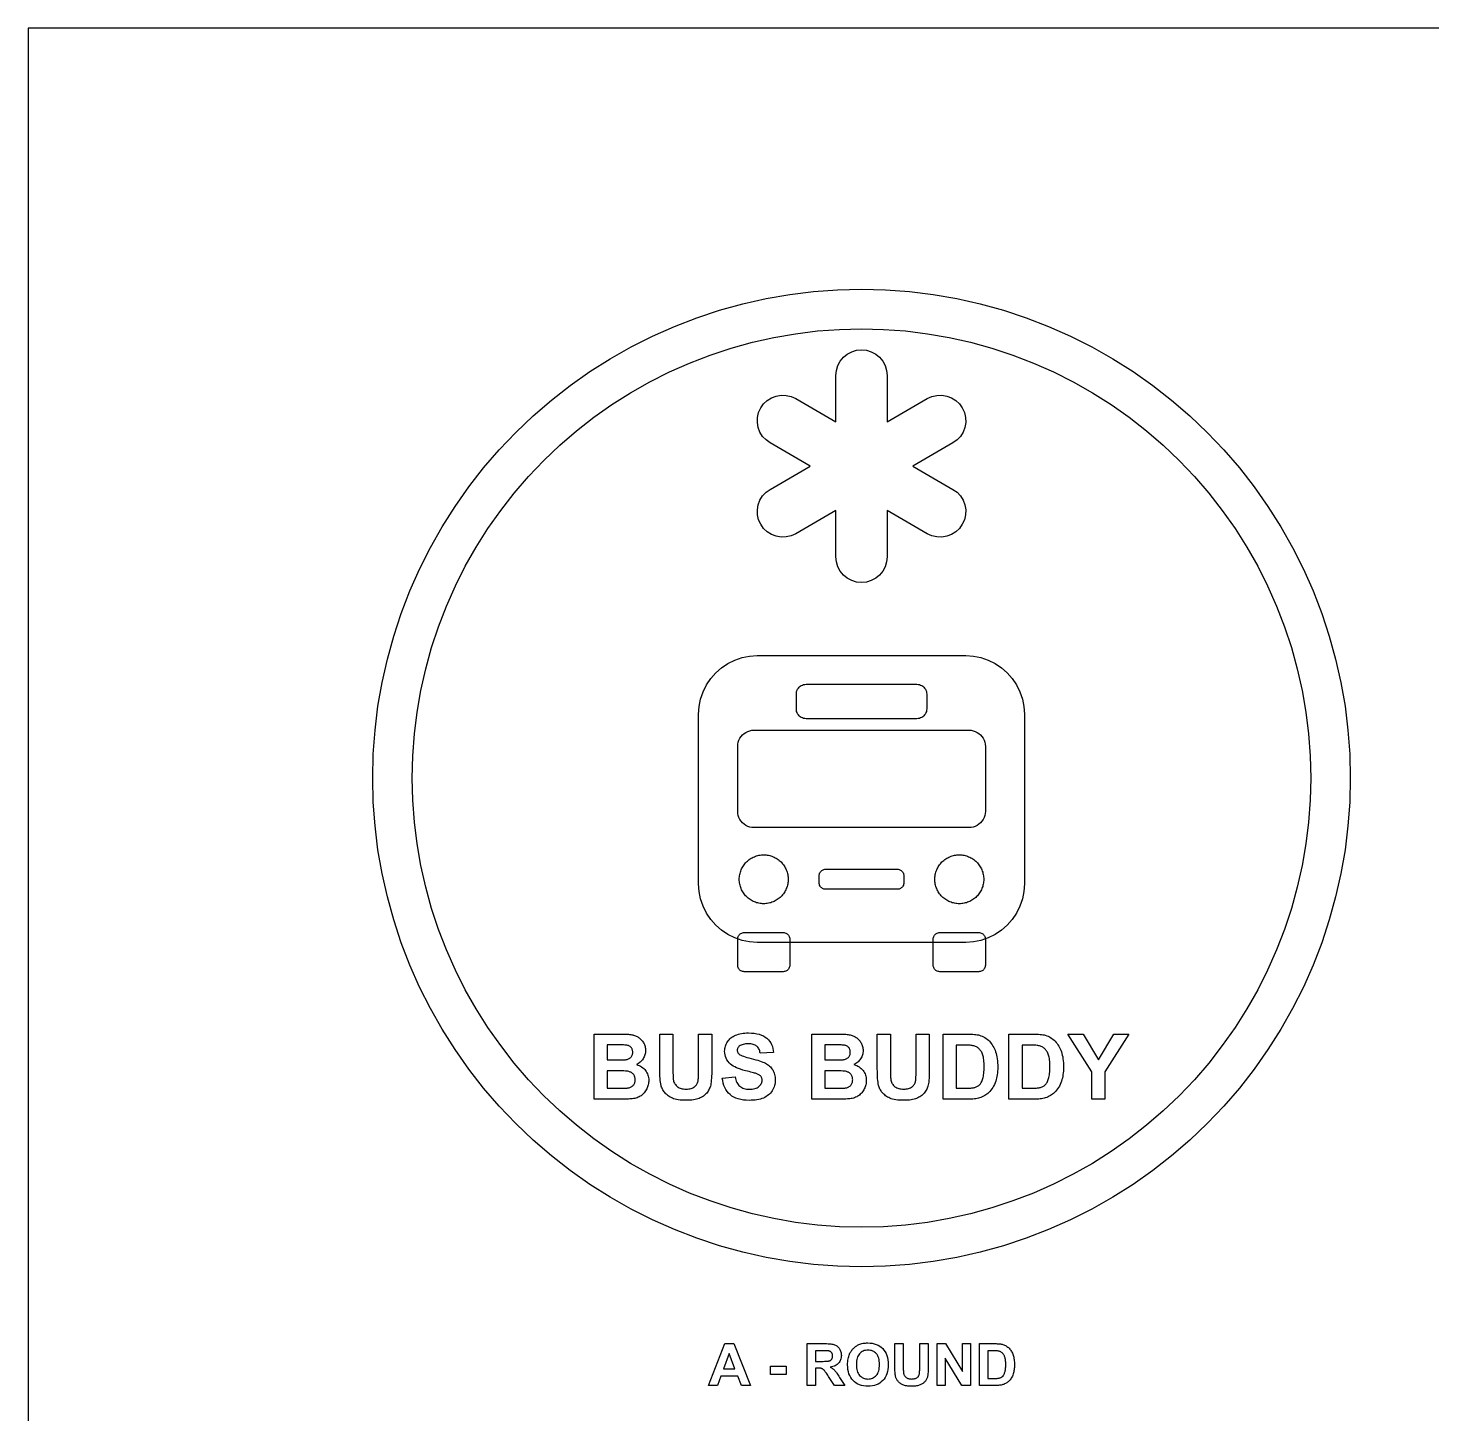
# Model space of a CAD drawing. Header units: millimetres. Extents: x 0 to 300, y 0 to 200.
# Drawn here: x 0 to 60.3, y 140.5 to 200 of the extents above; entities that cross this region are included whole.
import ezdxf

# ---------------------------------------------------------------- set-up
doc = ezdxf.new("R2010")
doc.units = ezdxf.units.MM
for name, color, linetype in [('CUT', 1, 'Continuous'), ('ENGRAVE', 5, 'Continuous'), ('LABELS', 250, 'Continuous'), ('SHEET', 8, 'Continuous')]:
    doc.layers.add(name, color=color, linetype=linetype)

msp = doc.modelspace()

# ---------------------------------------------------------------- linework, layer by layer
at = {"layer": 'CUT'}
msp.add_lwpolyline([(56.805, 167.78), (56.779, 166.749), (56.704, 165.722), (56.577, 164.699), (56.401, 163.683), (56.175, 162.677), (55.9, 161.684), (55.577, 160.705), (55.206, 159.744), (54.789, 158.801), (54.325, 157.881), (53.817, 156.984), (53.266, 156.113), (52.672, 155.27), (52.038, 154.458), (51.365, 153.677), (50.654, 152.931), (49.907, 152.22), (49.127, 151.547), (48.314, 150.913), (47.472, 150.319), (46.601, 149.768), (45.704, 149.26), (44.783, 148.796), (43.841, 148.378), (42.879, 148.007), (41.901, 147.684), (40.907, 147.409), (39.902, 147.183), (38.886, 147.007), (37.863, 146.881), (36.835, 146.805), (35.805, 146.78), (34.774, 146.805), (33.746, 146.881), (32.723, 147.007), (31.708, 147.183), (30.702, 147.409), (29.709, 147.684), (28.73, 148.007), (27.768, 148.378), (26.826, 148.796), (25.905, 149.26), (25.009, 149.768), (24.138, 150.319), (23.295, 150.913), (22.482, 151.547), (21.702, 152.22), (20.956, 152.931), (20.245, 153.677), (19.572, 154.458), (18.937, 155.27), (18.344, 156.113), (17.792, 156.984), (17.284, 157.881), (16.821, 158.801), (16.403, 159.744), (16.032, 160.705), (15.709, 161.684), (15.434, 162.677), (15.208, 163.683), (15.032, 164.699), (14.906, 165.722), (14.83, 166.749), (14.805, 167.78), (14.83, 168.81), (14.906, 169.838), (15.032, 170.861), (15.208, 171.877), (15.434, 172.882), (15.709, 173.876), (16.032, 174.855), (16.403, 175.816), (16.821, 176.759), (17.284, 177.679), (17.792, 178.576), (18.344, 179.447), (18.937, 180.29), (19.572, 181.102), (20.245, 181.883), (20.956, 182.629), (21.702, 183.34), (22.482, 184.013), (23.295, 184.647), (24.138, 185.241), (25.009, 185.792), (25.905, 186.3), (26.826, 186.764), (27.768, 187.181), (28.73, 187.552), (29.709, 187.876), (30.702, 188.151), (31.708, 188.376), (32.723, 188.553), (33.746, 188.679), (34.774, 188.755), (35.805, 188.78), (36.835, 188.755), (37.863, 188.679), (38.886, 188.553), (39.902, 188.376), (40.907, 188.151), (41.901, 187.876), (42.879, 187.552), (43.841, 187.181), (44.783, 186.764), (45.704, 186.3), (46.601, 185.792), (47.472, 185.241), (48.314, 184.647), (49.127, 184.013), (49.907, 183.34), (50.654, 182.629), (51.365, 181.883), (52.038, 181.102), (52.672, 180.29), (53.266, 179.447), (53.817, 178.576), (54.325, 177.679), (54.789, 176.759), (55.206, 175.816), (55.577, 174.855), (55.9, 173.876), (56.175, 172.882), (56.401, 171.877), (56.577, 170.861), (56.704, 169.838), (56.779, 168.81)], close=True, dxfattribs=at)
at = {"layer": 'ENGRAVE'}
for points in [[(55.104, 167.78), (55.081, 166.833), (55.011, 165.888), (54.895, 164.948), (54.733, 164.015), (54.526, 163.09), (54.273, 162.178), (53.976, 161.278), (53.635, 160.394), (53.251, 159.528), (52.825, 158.682), (52.358, 157.858), (51.852, 157.058), (51.306, 156.283), (50.723, 155.536), (50.105, 154.819), (49.452, 154.133), (48.765, 153.48), (48.048, 152.861), (47.301, 152.278), (46.527, 151.733), (45.727, 151.226), (44.902, 150.759), (44.056, 150.333), (43.19, 149.949), (42.307, 149.609), (41.407, 149.311), (40.494, 149.059), (39.57, 148.851), (38.637, 148.689), (37.696, 148.573), (36.752, 148.504), (35.805, 148.48), (34.858, 148.504), (33.913, 148.573), (32.973, 148.689), (32.04, 148.851), (31.115, 149.059), (30.202, 149.311), (29.303, 149.609), (28.419, 149.949), (27.553, 150.333), (26.707, 150.759), (25.883, 151.226), (25.083, 151.733), (24.308, 152.278), (23.561, 152.861), (22.844, 153.48), (22.158, 154.133), (21.505, 154.819), (20.886, 155.536), (20.303, 156.283), (19.758, 157.058), (19.251, 157.858), (18.784, 158.682), (18.358, 159.528), (17.974, 160.394), (17.633, 161.278), (17.336, 162.178), (17.084, 163.09), (16.876, 164.015), (16.714, 164.948), (16.598, 165.888), (16.529, 166.833), (16.505, 167.78), (16.529, 168.727), (16.598, 169.672), (16.714, 170.612), (16.876, 171.545), (17.084, 172.469), (17.336, 173.382), (17.633, 174.282), (17.974, 175.165), (18.358, 176.031), (18.784, 176.878), (19.251, 177.702), (19.758, 178.502), (20.303, 179.277), (20.886, 180.023), (21.505, 180.741), (22.158, 181.427), (22.844, 182.08), (23.561, 182.699), (24.308, 183.281), (25.083, 183.827), (25.883, 184.334), (26.707, 184.801), (27.553, 185.226), (28.419, 185.61), (29.303, 185.951), (30.202, 186.248), (31.115, 186.501), (32.04, 186.709), (32.973, 186.87), (33.913, 186.986), (34.858, 187.056), (35.805, 187.079), (36.752, 187.056), (37.696, 186.986), (38.637, 186.87), (39.57, 186.709), (40.494, 186.501), (41.407, 186.248), (42.307, 185.951), (43.19, 185.61), (44.056, 185.226), (44.902, 184.801), (45.727, 184.334), (46.527, 183.827), (47.301, 183.281), (48.048, 182.699), (48.765, 182.08), (49.452, 181.427), (50.105, 180.741), (50.723, 180.023), (51.306, 179.277), (51.852, 178.502), (52.358, 177.702), (52.825, 176.878), (53.251, 176.031), (53.635, 175.165), (53.976, 174.282), (54.273, 173.382), (54.526, 172.469), (54.733, 171.545), (54.895, 170.612), (55.011, 169.672), (55.081, 168.727)], [(34.726, 185.294), (34.788, 185.501), (34.89, 185.691), (35.027, 185.858), (35.194, 185.994), (35.384, 186.096), (35.59, 186.159), (35.805, 186.18), (36.019, 186.159), (36.226, 186.096), (36.416, 185.994), (36.583, 185.858), (36.719, 185.691), (36.821, 185.501), (36.884, 185.294), (36.905, 185.08), (36.905, 183.085), (38.632, 184.083), (38.829, 184.171), (39.039, 184.22), (39.254, 184.228), (39.467, 184.192), (39.669, 184.116), (39.852, 184.003), (40.009, 183.855), (40.135, 183.68), (40.224, 183.483), (40.273, 183.273), (40.28, 183.058), (40.245, 182.845), (40.169, 182.643), (40.055, 182.46), (39.908, 182.303), (39.732, 182.177), (38.005, 181.18), (39.732, 180.183), (39.908, 180.057), (40.055, 179.9), (40.169, 179.716), (40.245, 179.515), (40.28, 179.302), (40.273, 179.086), (40.224, 178.876), (40.135, 178.68), (40.009, 178.505), (39.852, 178.357), (39.669, 178.243), (39.467, 178.167), (39.254, 178.132), (39.039, 178.139), (38.829, 178.188), (38.632, 178.277), (36.905, 179.275), (36.905, 177.28), (36.884, 177.065), (36.821, 176.859), (36.719, 176.669), (36.583, 176.502), (36.416, 176.365), (36.226, 176.264), (36.019, 176.201), (35.805, 176.18), (35.59, 176.201), (35.384, 176.264), (35.194, 176.365), (35.027, 176.502), (34.89, 176.669), (34.788, 176.859), (34.726, 177.065), (34.705, 177.28), (34.705, 179.275), (32.977, 178.277), (32.781, 178.188), (32.571, 178.139), (32.355, 178.132), (32.143, 178.167), (31.941, 178.243), (31.758, 178.357), (31.6, 178.505), (31.475, 178.68), (31.386, 178.876), (31.337, 179.086), (31.33, 179.302), (31.365, 179.515), (31.441, 179.716), (31.555, 179.9), (31.702, 180.057), (31.877, 180.183), (33.605, 181.18), (31.877, 182.177), (31.702, 182.303), (31.555, 182.46), (31.441, 182.643), (31.365, 182.845), (31.33, 183.058), (31.337, 183.273), (31.386, 183.483), (31.475, 183.68), (31.6, 183.855), (31.758, 184.003), (31.941, 184.116), (32.143, 184.192), (32.355, 184.228), (32.571, 184.22), (32.781, 184.171), (32.977, 184.083), (34.705, 183.085), (34.705, 185.08)], [(40.285, 160.72), (31.325, 160.72), (30.996, 160.741), (30.673, 160.806), (30.36, 160.912), (30.065, 161.057), (29.791, 161.241), (29.543, 161.458), (29.325, 161.706), (29.142, 161.98), (28.997, 162.276), (28.891, 162.588), (28.826, 162.911), (28.805, 163.24), (28.805, 170.52), (28.826, 170.849), (28.891, 171.172), (28.997, 171.484), (29.142, 171.78), (29.325, 172.054), (29.543, 172.302), (29.791, 172.519), (30.065, 172.702), (30.36, 172.848), (30.673, 172.954), (30.996, 173.018), (31.325, 173.04), (40.285, 173.04), (40.614, 173.018), (40.937, 172.954), (41.249, 172.848), (41.545, 172.702), (41.819, 172.519), (42.067, 172.302), (42.284, 172.054), (42.467, 171.78), (42.613, 171.484), (42.719, 171.172), (42.783, 170.849), (42.805, 170.52), (42.805, 163.24), (42.783, 162.911), (42.719, 162.588), (42.613, 162.276), (42.467, 161.98), (42.284, 161.706), (42.067, 161.458), (41.819, 161.241), (41.545, 161.057), (41.249, 160.912), (40.937, 160.806), (40.614, 160.741)], [(38.185, 170.329), (33.425, 170.329), (33.37, 170.333), (33.316, 170.344), (33.264, 170.361), (33.215, 170.386), (33.169, 170.416), (33.128, 170.452), (33.092, 170.494), (33.061, 170.539), (33.037, 170.589), (33.019, 170.641), (33.008, 170.695), (33.005, 170.749), (33.005, 171.388), (33.008, 171.443), (33.019, 171.497), (33.037, 171.549), (33.061, 171.598), (33.092, 171.644), (33.128, 171.685), (33.169, 171.721), (33.215, 171.752), (33.264, 171.776), (33.316, 171.794), (33.37, 171.804), (33.425, 171.808), (38.185, 171.808), (38.24, 171.804), (38.293, 171.794), (38.345, 171.776), (38.395, 171.752), (38.44, 171.721), (38.482, 171.685), (38.518, 171.644), (38.548, 171.598), (38.573, 171.549), (38.59, 171.497), (38.601, 171.443), (38.605, 171.388), (38.605, 170.749), (38.601, 170.695), (38.59, 170.641), (38.573, 170.589), (38.548, 170.539), (38.518, 170.494), (38.482, 170.452), (38.44, 170.416), (38.395, 170.386), (38.345, 170.361), (38.293, 170.344), (38.24, 170.333)], [(40.425, 165.648), (31.185, 165.648), (31.093, 165.654), (31.004, 165.672), (30.917, 165.701), (30.835, 165.742), (30.759, 165.793), (30.69, 165.853), (30.629, 165.922), (30.579, 165.998), (30.538, 166.08), (30.509, 166.167), (30.491, 166.257), (30.485, 166.348), (30.485, 169.137), (30.491, 169.228), (30.509, 169.318), (30.538, 169.405), (30.579, 169.487), (30.629, 169.563), (30.69, 169.632), (30.759, 169.692), (30.835, 169.743), (30.917, 169.783), (31.004, 169.813), (31.093, 169.831), (31.185, 169.837), (40.425, 169.837), (40.516, 169.831), (40.606, 169.813), (40.693, 169.783), (40.775, 169.743), (40.851, 169.692), (40.92, 169.632), (40.98, 169.563), (41.031, 169.487), (41.071, 169.405), (41.101, 169.318), (41.119, 169.228), (41.125, 169.137), (41.125, 166.348), (41.119, 166.257), (41.101, 166.167), (41.071, 166.08), (41.031, 165.998), (40.98, 165.922), (40.92, 165.853), (40.851, 165.793), (40.775, 165.742), (40.693, 165.701), (40.606, 165.672), (40.516, 165.654)], [(32.655, 163.43), (32.653, 163.379), (32.65, 163.327), (32.643, 163.276), (32.635, 163.225), (32.623, 163.175), (32.61, 163.125), (32.593, 163.077), (32.575, 163.028), (32.554, 162.981), (32.531, 162.935), (32.505, 162.89), (32.478, 162.847), (32.448, 162.805), (32.416, 162.764), (32.383, 162.725), (32.347, 162.688), (32.31, 162.652), (32.271, 162.619), (32.23, 162.587), (32.188, 162.557), (32.145, 162.53), (32.1, 162.504), (32.054, 162.481), (32.007, 162.46), (31.958, 162.442), (31.91, 162.425), (31.86, 162.412), (31.81, 162.4), (31.759, 162.392), (31.708, 162.385), (31.656, 162.382), (31.605, 162.38), (31.553, 162.382), (31.502, 162.385), (31.451, 162.392), (31.4, 162.4), (31.35, 162.412), (31.3, 162.425), (31.251, 162.442), (31.203, 162.46), (31.156, 162.481), (31.11, 162.504), (31.065, 162.53), (31.021, 162.557), (30.979, 162.587), (30.939, 162.619), (30.9, 162.652), (30.862, 162.688), (30.827, 162.725), (30.793, 162.764), (30.761, 162.805), (30.732, 162.847), (30.704, 162.89), (30.679, 162.935), (30.656, 162.981), (30.635, 163.028), (30.616, 163.077), (30.6, 163.125), (30.586, 163.175), (30.575, 163.225), (30.566, 163.276), (30.56, 163.327), (30.556, 163.379), (30.555, 163.43), (30.556, 163.482), (30.56, 163.533), (30.566, 163.584), (30.575, 163.635), (30.586, 163.685), (30.6, 163.735), (30.616, 163.784), (30.635, 163.832), (30.656, 163.879), (30.679, 163.925), (30.704, 163.97), (30.732, 164.014), (30.761, 164.056), (30.793, 164.096), (30.827, 164.135), (30.862, 164.173), (30.9, 164.208), (30.939, 164.242), (30.979, 164.274), (31.021, 164.303), (31.065, 164.331), (31.11, 164.356), (31.156, 164.379), (31.203, 164.4), (31.251, 164.419), (31.3, 164.435), (31.35, 164.449), (31.4, 164.46), (31.451, 164.469), (31.502, 164.475), (31.553, 164.479), (31.605, 164.48), (31.656, 164.479), (31.708, 164.475), (31.759, 164.469), (31.81, 164.46), (31.86, 164.449), (31.91, 164.435), (31.958, 164.419), (32.007, 164.4), (32.054, 164.379), (32.1, 164.356), (32.145, 164.331), (32.188, 164.303), (32.23, 164.274), (32.271, 164.242), (32.31, 164.208), (32.347, 164.173), (32.383, 164.135), (32.416, 164.096), (32.448, 164.056), (32.478, 164.014), (32.505, 163.97), (32.531, 163.925), (32.554, 163.879), (32.575, 163.832), (32.593, 163.784), (32.61, 163.735), (32.623, 163.685), (32.635, 163.635), (32.643, 163.584), (32.65, 163.533), (32.653, 163.482)], [(41.055, 163.43), (41.053, 163.379), (41.05, 163.327), (41.043, 163.276), (41.035, 163.225), (41.023, 163.175), (41.01, 163.125), (40.993, 163.077), (40.975, 163.028), (40.954, 162.981), (40.931, 162.935), (40.905, 162.89), (40.878, 162.847), (40.848, 162.805), (40.816, 162.764), (40.783, 162.725), (40.747, 162.688), (40.71, 162.652), (40.671, 162.619), (40.63, 162.587), (40.588, 162.557), (40.545, 162.53), (40.5, 162.504), (40.454, 162.481), (40.407, 162.46), (40.358, 162.442), (40.31, 162.425), (40.26, 162.412), (40.21, 162.4), (40.159, 162.392), (40.108, 162.385), (40.056, 162.382), (40.005, 162.38), (39.953, 162.382), (39.902, 162.385), (39.851, 162.392), (39.8, 162.4), (39.75, 162.412), (39.7, 162.425), (39.651, 162.442), (39.603, 162.46), (39.556, 162.481), (39.51, 162.504), (39.465, 162.53), (39.421, 162.557), (39.379, 162.587), (39.339, 162.619), (39.3, 162.652), (39.262, 162.688), (39.227, 162.725), (39.193, 162.764), (39.161, 162.805), (39.132, 162.847), (39.104, 162.89), (39.079, 162.935), (39.056, 162.981), (39.035, 163.028), (39.016, 163.077), (39, 163.125), (38.986, 163.175), (38.975, 163.225), (38.966, 163.276), (38.96, 163.327), (38.956, 163.379), (38.955, 163.43), (38.956, 163.482), (38.96, 163.533), (38.966, 163.584), (38.975, 163.635), (38.986, 163.685), (39, 163.735), (39.016, 163.784), (39.035, 163.832), (39.056, 163.879), (39.079, 163.925), (39.104, 163.97), (39.132, 164.014), (39.161, 164.056), (39.193, 164.096), (39.227, 164.135), (39.262, 164.173), (39.3, 164.208), (39.339, 164.242), (39.379, 164.274), (39.421, 164.303), (39.465, 164.331), (39.51, 164.356), (39.556, 164.379), (39.603, 164.4), (39.651, 164.419), (39.7, 164.435), (39.75, 164.449), (39.8, 164.46), (39.851, 164.469), (39.902, 164.475), (39.953, 164.479), (40.005, 164.48), (40.056, 164.479), (40.108, 164.475), (40.159, 164.469), (40.21, 164.46), (40.26, 164.449), (40.31, 164.435), (40.358, 164.419), (40.407, 164.4), (40.454, 164.379), (40.5, 164.356), (40.545, 164.331), (40.588, 164.303), (40.63, 164.274), (40.671, 164.242), (40.71, 164.208), (40.747, 164.173), (40.783, 164.135), (40.816, 164.096), (40.848, 164.056), (40.878, 164.014), (40.905, 163.97), (40.931, 163.925), (40.954, 163.879), (40.975, 163.832), (40.993, 163.784), (41.01, 163.735), (41.023, 163.685), (41.035, 163.635), (41.043, 163.584), (41.05, 163.533), (41.053, 163.482)], [(37.345, 162.999), (34.265, 162.999), (34.228, 163.001), (34.192, 163.009), (34.158, 163.02), (34.125, 163.037), (34.094, 163.057), (34.067, 163.081), (34.043, 163.109), (34.022, 163.139), (34.006, 163.172), (33.994, 163.207), (33.987, 163.243), (33.985, 163.279), (33.985, 163.581), (33.987, 163.618), (33.994, 163.654), (34.006, 163.689), (34.022, 163.721), (34.043, 163.752), (34.067, 163.779), (34.094, 163.804), (34.125, 163.824), (34.158, 163.84), (34.192, 163.852), (34.228, 163.859), (34.265, 163.861), (37.345, 163.861), (37.381, 163.859), (37.417, 163.852), (37.452, 163.84), (37.485, 163.824), (37.515, 163.804), (37.543, 163.779), (37.567, 163.752), (37.587, 163.721), (37.603, 163.689), (37.615, 163.654), (37.622, 163.618), (37.625, 163.581), (37.625, 163.279), (37.622, 163.243), (37.615, 163.207), (37.603, 163.172), (37.587, 163.139), (37.567, 163.109), (37.543, 163.081), (37.515, 163.057), (37.485, 163.037), (37.452, 163.02), (37.417, 163.009), (37.381, 163.001)], [(32.445, 159.46), (30.765, 159.46), (30.728, 159.462), (30.692, 159.469), (30.658, 159.481), (30.625, 159.497), (30.594, 159.518), (30.567, 159.542), (30.543, 159.569), (30.522, 159.6), (30.506, 159.633), (30.494, 159.667), (30.487, 159.703), (30.485, 159.74), (30.485, 160.86), (30.487, 160.896), (30.494, 160.932), (30.506, 160.967), (30.522, 161), (30.543, 161.03), (30.567, 161.058), (30.594, 161.082), (30.625, 161.102), (30.658, 161.119), (30.692, 161.13), (30.728, 161.137), (30.765, 161.14), (32.445, 161.14), (32.481, 161.137), (32.517, 161.13), (32.552, 161.119), (32.585, 161.102), (32.615, 161.082), (32.643, 161.058), (32.667, 161.03), (32.687, 161), (32.703, 160.967), (32.715, 160.932), (32.722, 160.896), (32.725, 160.86), (32.725, 159.74), (32.722, 159.703), (32.715, 159.667), (32.703, 159.633), (32.687, 159.6), (32.667, 159.569), (32.643, 159.542), (32.615, 159.518), (32.585, 159.497), (32.552, 159.481), (32.517, 159.469), (32.481, 159.462)], [(40.845, 159.46), (39.165, 159.46), (39.128, 159.462), (39.092, 159.469), (39.058, 159.481), (39.025, 159.497), (38.994, 159.518), (38.967, 159.542), (38.943, 159.569), (38.922, 159.6), (38.906, 159.633), (38.894, 159.667), (38.887, 159.703), (38.885, 159.74), (38.885, 160.86), (38.887, 160.896), (38.894, 160.932), (38.906, 160.967), (38.922, 161), (38.943, 161.03), (38.967, 161.058), (38.994, 161.082), (39.025, 161.102), (39.058, 161.119), (39.092, 161.13), (39.128, 161.137), (39.165, 161.14), (40.845, 161.14), (40.881, 161.137), (40.917, 161.13), (40.952, 161.119), (40.985, 161.102), (41.015, 161.082), (41.043, 161.058), (41.067, 161.03), (41.087, 161), (41.103, 160.967), (41.115, 160.932), (41.122, 160.896), (41.125, 160.86), (41.125, 159.74), (41.122, 159.703), (41.115, 159.667), (41.103, 159.633), (41.087, 159.6), (41.067, 159.569), (41.043, 159.542), (41.015, 159.518), (40.985, 159.497), (40.952, 159.481), (40.917, 159.469), (40.881, 159.462)], [(30.405, 154.816), (30.425, 154.758), (30.449, 154.705), (30.476, 154.657), (30.506, 154.613), (30.539, 154.573), (30.575, 154.539), (30.615, 154.508), (30.658, 154.482), (30.704, 154.459), (30.754, 154.441), (30.806, 154.427), (30.863, 154.417), (30.922, 154.411), (30.985, 154.409), (31.051, 154.41), (31.113, 154.416), (31.171, 154.425), (31.224, 154.438), (31.274, 154.454), (31.319, 154.474), (31.36, 154.497), (31.397, 154.524), (31.429, 154.554), (31.457, 154.584), (31.481, 154.616), (31.5, 154.65), (31.516, 154.684), (31.526, 154.72), (31.533, 154.756), (31.535, 154.794), (31.534, 154.819), (31.531, 154.842), (31.527, 154.865), (31.52, 154.886), (31.512, 154.907), (31.502, 154.927), (31.49, 154.946), (31.477, 154.964), (31.461, 154.981), (31.442, 154.997), (31.421, 155.013), (31.397, 155.029), (31.37, 155.044), (31.341, 155.058), (31.308, 155.072), (31.273, 155.085), (31.245, 155.094), (31.208, 155.105), (31.163, 155.118), (31.111, 155.133), (31.05, 155.149), (30.982, 155.166), (30.905, 155.186), (30.821, 155.207), (30.711, 155.236), (30.61, 155.267), (30.518, 155.299), (30.434, 155.333), (30.358, 155.368), (30.291, 155.405), (30.233, 155.444), (30.183, 155.484), (30.122, 155.543), (30.07, 155.606), (30.026, 155.672), (29.989, 155.74), (29.961, 155.812), (29.941, 155.888), (29.929, 155.966), (29.925, 156.047), (29.927, 156.1), (29.933, 156.153), (29.942, 156.204), (29.955, 156.254), (29.972, 156.304), (29.993, 156.353), (30.018, 156.401), (30.046, 156.448), (30.078, 156.493), (30.114, 156.535), (30.152, 156.575), (30.194, 156.612), (30.24, 156.646), (30.288, 156.677), (30.34, 156.705), (30.396, 156.731), (30.454, 156.754), (30.516, 156.774), (30.58, 156.791), (30.648, 156.804), (30.718, 156.815), (30.791, 156.822), (30.868, 156.827), (30.947, 156.829), (31.074, 156.825), (31.194, 156.814), (31.305, 156.796), (31.409, 156.771), (31.504, 156.738), (31.591, 156.699), (31.67, 156.652), (31.74, 156.597), (31.803, 156.537), (31.858, 156.472), (31.905, 156.402), (31.944, 156.328), (31.975, 156.248), (31.998, 156.164), (32.013, 156.075), (32.02, 155.981), (31.455, 155.956), (31.444, 156.008), (31.431, 156.056), (31.416, 156.101), (31.398, 156.141), (31.377, 156.178), (31.354, 156.211), (31.328, 156.241), (31.299, 156.266), (31.267, 156.288), (31.232, 156.307), (31.193, 156.324), (31.15, 156.337), (31.103, 156.347), (31.053, 156.355), (30.999, 156.359), (30.941, 156.361), (30.881, 156.359), (30.825, 156.354), (30.771, 156.346), (30.721, 156.335), (30.675, 156.321), (30.632, 156.304), (30.592, 156.283), (30.555, 156.259), (30.534, 156.242), (30.516, 156.224), (30.501, 156.205), (30.488, 156.183), (30.478, 156.161), (30.471, 156.137), (30.467, 156.112), (30.465, 156.086), (30.467, 156.061), (30.471, 156.038), (30.477, 156.015), (30.486, 155.993), (30.498, 155.973), (30.513, 155.953), (30.53, 155.934), (30.549, 155.916), (30.581, 155.893), (30.622, 155.87), (30.673, 155.847), (30.733, 155.824), (30.803, 155.8), (30.882, 155.777), (30.971, 155.753), (31.069, 155.728), (31.169, 155.704), (31.262, 155.679), (31.348, 155.654), (31.428, 155.629), (31.501, 155.604), (31.567, 155.579), (31.626, 155.553), (31.679, 155.527), (31.727, 155.5), (31.773, 155.47), (31.815, 155.438), (31.855, 155.404), (31.893, 155.367), (31.927, 155.328), (31.959, 155.286), (31.989, 155.242), (32.015, 155.196), (32.038, 155.147), (32.057, 155.095), (32.072, 155.041), (32.085, 154.984), (32.093, 154.924), (32.099, 154.861), (32.1, 154.796), (32.098, 154.737), (32.092, 154.678), (32.082, 154.62), (32.067, 154.563), (32.048, 154.507), (32.025, 154.453), (31.998, 154.399), (31.967, 154.346), (31.932, 154.295), (31.893, 154.247), (31.851, 154.203), (31.805, 154.163), (31.756, 154.125), (31.704, 154.091), (31.648, 154.061), (31.589, 154.033), (31.526, 154.009), (31.459, 153.989), (31.388, 153.971), (31.314, 153.957), (31.236, 153.946), (31.154, 153.938), (31.069, 153.933), (30.979, 153.931), (30.85, 153.935), (30.729, 153.947), (30.616, 153.966), (30.51, 153.993), (30.412, 154.027), (30.321, 154.069), (30.239, 154.119), (30.164, 154.177), (30.096, 154.241), (30.036, 154.313), (29.982, 154.392), (29.936, 154.478), (29.897, 154.571), (29.866, 154.671), (29.841, 154.778), (29.824, 154.892), (30.374, 154.945), (30.388, 154.878)], [(25.729, 156.774), (25.788, 156.77), (25.842, 156.765), (25.891, 156.76), (25.934, 156.753), (25.974, 156.745), (26.014, 156.736), (26.052, 156.724), (26.089, 156.71), (26.125, 156.695), (26.16, 156.678), (26.194, 156.659), (26.226, 156.638), (26.258, 156.615), (26.288, 156.59), (26.317, 156.563), (26.344, 156.535), (26.371, 156.505), (26.396, 156.473), (26.419, 156.439), (26.441, 156.404), (26.461, 156.367), (26.479, 156.328), (26.494, 156.289), (26.506, 156.249), (26.515, 156.207), (26.522, 156.165), (26.526, 156.121), (26.527, 156.076), (26.525, 156.027), (26.52, 155.98), (26.512, 155.933), (26.501, 155.887), (26.486, 155.843), (26.467, 155.799), (26.446, 155.757), (26.421, 155.715), (26.393, 155.675), (26.363, 155.638), (26.331, 155.603), (26.296, 155.571), (26.259, 155.542), (26.22, 155.515), (26.178, 155.491), (26.134, 155.469), (26.196, 155.448), (26.254, 155.425), (26.309, 155.398), (26.36, 155.368), (26.407, 155.335), (26.451, 155.298), (26.491, 155.258), (26.527, 155.215), (26.559, 155.169), (26.587, 155.121), (26.611, 155.071), (26.63, 155.019), (26.645, 154.966), (26.656, 154.91), (26.662, 154.852), (26.665, 154.793), (26.663, 154.745), (26.659, 154.698), (26.652, 154.651), (26.642, 154.604), (26.63, 154.558), (26.615, 154.512), (26.597, 154.466), (26.576, 154.421), (26.553, 154.377), (26.527, 154.335), (26.5, 154.296), (26.471, 154.259), (26.439, 154.224), (26.406, 154.191), (26.371, 154.161), (26.333, 154.133), (26.294, 154.107), (26.252, 154.084), (26.208, 154.063), (26.162, 154.046), (26.113, 154.03), (26.062, 154.018), (26.009, 154.007), (25.954, 154), (25.913, 153.996), (25.859, 153.993), (25.792, 153.99), (25.713, 153.988), (25.622, 153.985), (25.518, 153.983), (25.401, 153.982), (25.272, 153.981), (24.319, 153.981), (24.319, 156.781), (25.438, 156.781), (25.519, 156.78), (25.594, 156.779), (25.664, 156.777)], [(25.468, 155.669), (25.523, 155.67), (25.57, 155.671), (25.61, 155.673), (25.642, 155.675), (25.666, 155.677), (25.701, 155.682), (25.734, 155.69), (25.766, 155.699), (25.795, 155.711), (25.823, 155.724), (25.849, 155.74), (25.872, 155.757), (25.894, 155.777), (25.913, 155.799), (25.93, 155.822), (25.945, 155.847), (25.956, 155.873), (25.965, 155.902), (25.972, 155.931), (25.976, 155.963), (25.977, 155.996), (25.976, 156.028), (25.973, 156.058), (25.967, 156.086), (25.959, 156.114), (25.949, 156.139), (25.937, 156.163), (25.922, 156.186), (25.905, 156.207), (25.886, 156.226), (25.865, 156.243), (25.842, 156.259), (25.816, 156.272), (25.789, 156.283), (25.759, 156.293), (25.727, 156.3), (25.692, 156.305), (25.667, 156.307), (25.631, 156.309), (25.585, 156.311), (25.53, 156.312), (25.464, 156.313), (25.389, 156.314), (25.304, 156.315), (25.209, 156.315), (24.885, 156.315), (24.885, 155.667), (25.255, 155.667), (25.334, 155.667), (25.405, 155.668)], [(27.704, 155.178), (27.705, 155.1), (27.707, 155.029), (27.709, 154.967), (27.712, 154.912), (27.715, 154.866), (27.72, 154.827), (27.725, 154.796), (27.735, 154.754), (27.749, 154.715), (27.766, 154.677), (27.786, 154.641), (27.809, 154.608), (27.836, 154.577), (27.865, 154.547), (27.898, 154.52), (27.933, 154.496), (27.972, 154.475), (28.014, 154.457), (28.059, 154.442), (28.107, 154.431), (28.159, 154.423), (28.213, 154.418), (28.271, 154.416), (28.329, 154.418), (28.384, 154.422), (28.435, 154.43), (28.482, 154.441), (28.525, 154.455), (28.565, 154.472), (28.601, 154.492), (28.634, 154.515), (28.663, 154.54), (28.689, 154.567), (28.712, 154.595), (28.732, 154.624), (28.749, 154.655), (28.762, 154.687), (28.773, 154.721), (28.781, 154.756), (28.787, 154.795), (28.792, 154.84), (28.796, 154.89), (28.799, 154.947), (28.802, 155.009), (28.804, 155.078), (28.805, 155.152), (28.806, 155.232), (28.806, 156.781), (29.371, 156.781), (29.371, 155.31), (29.37, 155.189), (29.368, 155.077), (29.365, 154.974), (29.36, 154.88), (29.353, 154.796), (29.345, 154.72), (29.336, 154.654), (29.325, 154.598), (29.313, 154.547), (29.297, 154.498), (29.28, 154.451), (29.26, 154.406), (29.238, 154.363), (29.213, 154.322), (29.186, 154.283), (29.156, 154.246), (29.124, 154.211), (29.089, 154.178), (29.052, 154.147), (29.012, 154.118), (28.97, 154.09), (28.925, 154.064), (28.877, 154.04), (28.827, 154.018), (28.773, 153.998), (28.716, 153.981), (28.654, 153.966), (28.589, 153.954), (28.52, 153.945), (28.446, 153.938), (28.369, 153.934), (28.288, 153.933), (28.191, 153.935), (28.1, 153.939), (28.015, 153.946), (27.935, 153.956), (27.862, 153.969), (27.796, 153.985), (27.735, 154.004), (27.68, 154.026), (27.629, 154.05), (27.582, 154.075), (27.537, 154.103), (27.494, 154.132), (27.455, 154.163), (27.418, 154.196), (27.384, 154.23), (27.352, 154.266), (27.323, 154.304), (27.297, 154.341), (27.274, 154.379), (27.252, 154.418), (27.234, 154.457), (27.218, 154.496), (27.205, 154.536), (27.194, 154.577), (27.181, 154.64), (27.169, 154.711), (27.16, 154.789), (27.152, 154.875), (27.146, 154.967), (27.142, 155.067), (27.139, 155.173), (27.138, 155.287), (27.138, 156.781), (27.704, 156.781), (27.704, 155.264)], [(35.074, 156.774), (35.133, 156.77), (35.187, 156.765), (35.236, 156.76), (35.28, 156.753), (35.32, 156.745), (35.359, 156.736), (35.397, 156.724), (35.434, 156.71), (35.47, 156.695), (35.505, 156.678), (35.539, 156.659), (35.572, 156.638), (35.603, 156.615), (35.634, 156.59), (35.662, 156.563), (35.69, 156.535), (35.716, 156.505), (35.741, 156.473), (35.764, 156.439), (35.787, 156.404), (35.807, 156.367), (35.824, 156.328), (35.839, 156.289), (35.851, 156.249), (35.86, 156.207), (35.867, 156.165), (35.871, 156.121), (35.873, 156.076), (35.871, 156.027), (35.866, 155.98), (35.858, 155.933), (35.846, 155.887), (35.831, 155.843), (35.813, 155.799), (35.791, 155.757), (35.767, 155.715), (35.739, 155.675), (35.709, 155.638), (35.676, 155.603), (35.642, 155.571), (35.605, 155.542), (35.565, 155.515), (35.523, 155.491), (35.479, 155.469), (35.541, 155.448), (35.6, 155.425), (35.654, 155.398), (35.705, 155.368), (35.753, 155.335), (35.796, 155.298), (35.836, 155.258), (35.873, 155.215), (35.905, 155.169), (35.933, 155.121), (35.956, 155.071), (35.976, 155.019), (35.991, 154.966), (36.001, 154.91), (36.008, 154.852), (36.01, 154.793), (36.009, 154.745), (36.005, 154.698), (35.998, 154.651), (35.988, 154.604), (35.975, 154.558), (35.96, 154.512), (35.942, 154.466), (35.921, 154.421), (35.898, 154.377), (35.873, 154.335), (35.846, 154.296), (35.816, 154.259), (35.785, 154.224), (35.752, 154.191), (35.716, 154.161), (35.679, 154.133), (35.639, 154.107), (35.597, 154.084), (35.553, 154.063), (35.507, 154.046), (35.459, 154.03), (35.408, 154.018), (35.355, 154.007), (35.3, 154), (35.258, 153.996), (35.204, 153.993), (35.137, 153.99), (35.058, 153.988), (34.967, 153.985), (34.863, 153.983), (34.747, 153.982), (34.618, 153.981), (33.665, 153.981), (33.665, 156.781), (34.784, 156.781), (34.864, 156.78), (34.939, 156.779), (35.009, 156.777)], [(34.813, 155.669), (34.868, 155.67), (34.916, 155.671), (34.955, 155.673), (34.987, 155.675), (35.011, 155.677), (35.046, 155.682), (35.08, 155.69), (35.111, 155.699), (35.141, 155.711), (35.168, 155.724), (35.194, 155.74), (35.218, 155.757), (35.239, 155.777), (35.259, 155.799), (35.276, 155.822), (35.29, 155.847), (35.302, 155.873), (35.311, 155.902), (35.317, 155.931), (35.321, 155.963), (35.322, 155.996), (35.321, 156.028), (35.318, 156.058), (35.312, 156.086), (35.305, 156.114), (35.295, 156.139), (35.282, 156.163), (35.268, 156.186), (35.251, 156.207), (35.232, 156.226), (35.211, 156.243), (35.187, 156.259), (35.162, 156.272), (35.134, 156.283), (35.104, 156.293), (35.072, 156.3), (35.038, 156.305), (35.012, 156.307), (34.976, 156.309), (34.931, 156.311), (34.875, 156.312), (34.81, 156.313), (34.735, 156.314), (34.65, 156.315), (34.555, 156.315), (34.23, 156.315), (34.23, 155.667), (34.601, 155.667), (34.679, 155.667), (34.75, 155.668)], [(37.049, 155.178), (37.05, 155.1), (37.052, 155.029), (37.054, 154.967), (37.057, 154.912), (37.061, 154.866), (37.065, 154.827), (37.07, 154.796), (37.081, 154.754), (37.095, 154.715), (37.111, 154.677), (37.131, 154.641), (37.155, 154.608), (37.181, 154.577), (37.21, 154.547), (37.243, 154.52), (37.279, 154.496), (37.317, 154.475), (37.359, 154.457), (37.405, 154.442), (37.453, 154.431), (37.504, 154.423), (37.559, 154.418), (37.616, 154.416), (37.675, 154.418), (37.729, 154.422), (37.78, 154.43), (37.827, 154.441), (37.871, 154.455), (37.911, 154.472), (37.947, 154.492), (37.979, 154.515), (38.008, 154.54), (38.034, 154.567), (38.057, 154.595), (38.077, 154.624), (38.094, 154.655), (38.108, 154.687), (38.119, 154.721), (38.126, 154.756), (38.132, 154.795), (38.137, 154.84), (38.141, 154.89), (38.145, 154.947), (38.148, 155.009), (38.15, 155.078), (38.151, 155.152), (38.151, 155.232), (38.151, 156.781), (38.716, 156.781), (38.716, 155.31), (38.716, 155.189), (38.714, 155.077), (38.71, 154.974), (38.705, 154.88), (38.699, 154.796), (38.691, 154.72), (38.681, 154.654), (38.671, 154.598), (38.658, 154.547), (38.643, 154.498), (38.625, 154.451), (38.605, 154.406), (38.583, 154.363), (38.558, 154.322), (38.531, 154.283), (38.502, 154.246), (38.47, 154.211), (38.435, 154.178), (38.398, 154.147), (38.358, 154.118), (38.315, 154.09), (38.27, 154.064), (38.222, 154.04), (38.172, 154.018), (38.119, 153.998), (38.061, 153.981), (38, 153.966), (37.934, 153.954), (37.865, 153.945), (37.792, 153.938), (37.715, 153.934), (37.634, 153.933), (37.536, 153.935), (37.445, 153.939), (37.36, 153.946), (37.281, 153.956), (37.208, 153.969), (37.141, 153.985), (37.08, 154.004), (37.025, 154.026), (36.975, 154.05), (36.927, 154.075), (36.882, 154.103), (36.84, 154.132), (36.8, 154.163), (36.763, 154.196), (36.729, 154.23), (36.698, 154.266), (36.669, 154.304), (36.643, 154.341), (36.619, 154.379), (36.598, 154.418), (36.579, 154.457), (36.563, 154.496), (36.55, 154.536), (36.539, 154.577), (36.526, 154.64), (36.515, 154.711), (36.505, 154.789), (36.498, 154.875), (36.492, 154.967), (36.487, 155.067), (36.485, 155.173), (36.484, 155.287), (36.484, 156.781), (37.049, 156.781), (37.049, 155.264)], [(40.583, 156.773), (40.652, 156.767), (40.716, 156.76), (40.775, 156.751), (40.828, 156.74), (40.877, 156.727), (40.937, 156.707), (40.995, 156.684), (41.051, 156.657), (41.105, 156.627), (41.157, 156.593), (41.206, 156.555), (41.254, 156.514), (41.299, 156.47), (41.341, 156.422), (41.381, 156.372), (41.419, 156.319), (41.453, 156.263), (41.486, 156.205), (41.515, 156.145), (41.542, 156.082), (41.566, 156.016), (41.588, 155.947), (41.606, 155.874), (41.622, 155.797), (41.635, 155.716), (41.645, 155.632), (41.652, 155.543), (41.656, 155.45), (41.658, 155.354), (41.656, 155.269), (41.652, 155.187), (41.646, 155.108), (41.636, 155.032), (41.624, 154.959), (41.609, 154.889), (41.592, 154.822), (41.572, 154.758), (41.544, 154.684), (41.514, 154.613), (41.48, 154.545), (41.444, 154.482), (41.405, 154.422), (41.364, 154.365), (41.319, 154.313), (41.272, 154.264), (41.234, 154.229), (41.192, 154.196), (41.147, 154.165), (41.099, 154.136), (41.048, 154.109), (40.993, 154.084), (40.936, 154.061), (40.875, 154.04), (40.826, 154.026), (40.773, 154.014), (40.717, 154.004), (40.656, 153.996), (40.592, 153.989), (40.523, 153.985), (40.451, 153.982), (40.374, 153.981), (39.31, 153.981), (39.31, 156.781), (40.344, 156.781), (40.429, 156.78), (40.508, 156.777)], [(40.408, 154.454), (40.457, 154.456), (40.502, 154.459), (40.542, 154.463), (40.579, 154.468), (40.611, 154.473), (40.64, 154.479), (40.673, 154.489), (40.706, 154.5), (40.736, 154.512), (40.766, 154.526), (40.793, 154.541), (40.82, 154.558), (40.845, 154.576), (40.868, 154.596), (40.89, 154.618), (40.911, 154.644), (40.931, 154.672), (40.95, 154.704), (40.968, 154.74), (40.985, 154.779), (41.001, 154.821), (41.016, 154.866), (41.03, 154.915), (41.041, 154.969), (41.051, 155.026), (41.059, 155.088), (41.065, 155.155), (41.07, 155.225), (41.072, 155.3), (41.073, 155.379), (41.072, 155.458), (41.07, 155.532), (41.065, 155.601), (41.059, 155.666), (41.051, 155.726), (41.041, 155.781), (41.03, 155.832), (41.016, 155.877), (41.001, 155.92), (40.985, 155.96), (40.967, 155.997), (40.947, 156.032), (40.927, 156.065), (40.904, 156.095), (40.881, 156.123), (40.856, 156.149), (40.829, 156.172), (40.801, 156.193), (40.77, 156.213), (40.739, 156.23), (40.705, 156.246), (40.67, 156.259), (40.633, 156.271), (40.594, 156.28), (40.561, 156.287), (40.521, 156.292), (40.473, 156.297), (40.419, 156.3), (40.357, 156.303), (40.288, 156.305), (40.213, 156.307), (40.13, 156.307), (39.876, 156.307), (39.876, 154.453), (40.298, 154.453), (40.355, 154.453)], [(43.407, 156.773), (43.477, 156.767), (43.541, 156.76), (43.599, 156.751), (43.653, 156.74), (43.701, 156.727), (43.762, 156.707), (43.82, 156.684), (43.876, 156.657), (43.93, 156.627), (43.982, 156.593), (44.031, 156.555), (44.079, 156.514), (44.124, 156.47), (44.166, 156.422), (44.206, 156.372), (44.244, 156.319), (44.278, 156.263), (44.31, 156.205), (44.34, 156.145), (44.367, 156.082), (44.391, 156.016), (44.412, 155.947), (44.431, 155.874), (44.447, 155.797), (44.46, 155.716), (44.47, 155.632), (44.477, 155.543), (44.481, 155.45), (44.483, 155.354), (44.481, 155.269), (44.477, 155.187), (44.471, 155.108), (44.461, 155.032), (44.449, 154.959), (44.434, 154.889), (44.417, 154.822), (44.397, 154.758), (44.369, 154.684), (44.339, 154.613), (44.305, 154.545), (44.269, 154.482), (44.23, 154.422), (44.189, 154.365), (44.144, 154.313), (44.097, 154.264), (44.058, 154.229), (44.017, 154.196), (43.972, 154.165), (43.924, 154.136), (43.873, 154.109), (43.818, 154.084), (43.761, 154.061), (43.7, 154.04), (43.651, 154.026), (43.598, 154.014), (43.541, 154.004), (43.481, 153.996), (43.416, 153.989), (43.348, 153.985), (43.275, 153.982), (43.199, 153.981), (42.135, 153.981), (42.135, 156.781), (43.169, 156.781), (43.253, 156.78), (43.333, 156.777)], [(43.233, 154.454), (43.282, 154.456), (43.327, 154.459), (43.367, 154.463), (43.404, 154.468), (43.436, 154.473), (43.465, 154.479), (43.498, 154.489), (43.53, 154.5), (43.561, 154.512), (43.59, 154.526), (43.618, 154.541), (43.645, 154.558), (43.669, 154.576), (43.693, 154.596), (43.715, 154.618), (43.736, 154.644), (43.756, 154.672), (43.775, 154.704), (43.793, 154.74), (43.81, 154.779), (43.826, 154.821), (43.841, 154.866), (43.854, 154.915), (43.866, 154.969), (43.876, 155.026), (43.884, 155.088), (43.89, 155.155), (43.895, 155.225), (43.897, 155.3), (43.898, 155.379), (43.897, 155.458), (43.895, 155.532), (43.89, 155.601), (43.884, 155.666), (43.876, 155.726), (43.866, 155.781), (43.854, 155.832), (43.841, 155.877), (43.826, 155.92), (43.809, 155.96), (43.791, 155.997), (43.772, 156.032), (43.751, 156.065), (43.729, 156.095), (43.706, 156.123), (43.68, 156.149), (43.654, 156.172), (43.625, 156.193), (43.595, 156.213), (43.563, 156.23), (43.53, 156.246), (43.495, 156.259), (43.458, 156.271), (43.419, 156.28), (43.386, 156.287), (43.345, 156.292), (43.298, 156.297), (43.244, 156.3), (43.182, 156.303), (43.113, 156.305), (43.038, 156.307), (42.955, 156.307), (42.701, 156.307), (42.701, 154.453), (43.123, 154.453), (43.18, 154.453)], [(45.334, 156.781), (45.993, 155.673), (46.639, 156.781), (47.29, 156.781), (46.261, 155.155), (46.261, 153.981), (45.697, 153.981), (45.697, 155.159), (44.672, 156.781)], [(25.547, 154.454), (25.606, 154.455), (25.658, 154.457), (25.703, 154.459), (25.741, 154.462), (25.772, 154.466), (25.796, 154.47), (25.826, 154.477), (25.856, 154.485), (25.884, 154.496), (25.91, 154.509), (25.935, 154.524), (25.958, 154.541), (25.98, 154.56), (26.001, 154.582), (26.02, 154.605), (26.036, 154.63), (26.049, 154.657), (26.06, 154.685), (26.069, 154.716), (26.075, 154.749), (26.079, 154.783), (26.08, 154.819), (26.079, 154.85), (26.076, 154.88), (26.072, 154.908), (26.065, 154.936), (26.056, 154.962), (26.046, 154.987), (26.033, 155.011), (26.019, 155.033), (26.003, 155.054), (25.985, 155.074), (25.966, 155.092), (25.944, 155.109), (25.921, 155.124), (25.897, 155.138), (25.87, 155.15), (25.842, 155.161), (25.809, 155.171), (25.768, 155.179), (25.718, 155.186), (25.659, 155.191), (25.592, 155.196), (25.517, 155.199), (25.433, 155.201), (25.341, 155.201), (24.885, 155.201), (24.885, 154.453), (25.408, 154.453), (25.481, 154.453)], [(34.892, 154.454), (34.951, 154.455), (35.003, 154.457), (35.048, 154.459), (35.086, 154.462), (35.117, 154.466), (35.141, 154.47), (35.172, 154.477), (35.201, 154.485), (35.229, 154.496), (35.255, 154.509), (35.28, 154.524), (35.304, 154.541), (35.326, 154.56), (35.346, 154.582), (35.365, 154.605), (35.381, 154.63), (35.395, 154.657), (35.406, 154.685), (35.414, 154.716), (35.421, 154.749), (35.424, 154.783), (35.426, 154.819), (35.425, 154.85), (35.422, 154.88), (35.417, 154.908), (35.41, 154.936), (35.402, 154.962), (35.391, 154.987), (35.379, 155.011), (35.365, 155.033), (35.348, 155.054), (35.331, 155.074), (35.311, 155.092), (35.29, 155.109), (35.267, 155.124), (35.242, 155.138), (35.216, 155.15), (35.188, 155.161), (35.155, 155.171), (35.113, 155.179), (35.063, 155.186), (35.005, 155.191), (34.938, 155.196), (34.862, 155.199), (34.779, 155.201), (34.686, 155.201), (34.23, 155.201), (34.23, 154.453), (34.753, 154.453), (34.826, 154.453)]]:
    msp.add_lwpolyline(points, close=True, dxfattribs=at)
at = {"layer": 'LABELS'}
for points in [[(29.618, 141.68), (29.232, 141.68), (29.933, 143.48), (30.318, 143.48), (31.038, 141.68), (30.643, 141.68), (30.486, 142.089), (29.766, 142.089)], [(30.121, 143.06), (29.878, 142.392), (30.369, 142.392)], [(34.366, 143.477), (34.426, 143.473), (34.481, 143.468), (34.531, 143.461), (34.576, 143.453), (34.616, 143.443), (34.651, 143.431), (34.683, 143.418), (34.713, 143.402), (34.742, 143.384), (34.769, 143.364), (34.794, 143.341), (34.818, 143.316), (34.84, 143.289), (34.861, 143.259), (34.879, 143.227), (34.895, 143.195), (34.908, 143.161), (34.919, 143.126), (34.928, 143.09), (34.934, 143.053), (34.938, 143.015), (34.939, 142.975), (34.937, 142.926), (34.932, 142.878), (34.922, 142.833), (34.909, 142.79), (34.893, 142.75), (34.872, 142.711), (34.848, 142.675), (34.82, 142.641), (34.788, 142.609), (34.753, 142.581), (34.714, 142.555), (34.671, 142.533), (34.625, 142.514), (34.575, 142.498), (34.521, 142.484), (34.464, 142.474), (34.493, 142.457), (34.52, 142.439), (34.547, 142.421), (34.572, 142.402), (34.595, 142.383), (34.618, 142.364), (34.639, 142.344), (34.659, 142.323), (34.679, 142.301), (34.7, 142.274), (34.724, 142.244), (34.749, 142.209), (34.775, 142.171), (34.804, 142.128), (34.834, 142.082), (34.865, 142.031), (35.085, 141.68), (34.651, 141.68), (34.388, 142.072), (34.354, 142.122), (34.323, 142.167), (34.295, 142.207), (34.27, 142.243), (34.247, 142.273), (34.228, 142.299), (34.211, 142.32), (34.196, 142.336), (34.183, 142.349), (34.17, 142.361), (34.157, 142.372), (34.143, 142.382), (34.129, 142.391), (34.115, 142.399), (34.101, 142.405), (34.087, 142.411), (34.072, 142.416), (34.054, 142.42), (34.034, 142.423), (34.012, 142.426), (33.988, 142.428), (33.962, 142.43), (33.934, 142.431), (33.904, 142.431), (33.83, 142.431), (33.83, 141.68), (33.467, 141.68), (33.467, 143.48), (34.232, 143.48), (34.302, 143.479)], [(34.268, 142.722), (34.312, 142.724), (34.349, 142.727), (34.381, 142.731), (34.407, 142.736), (34.426, 142.741), (34.442, 142.747), (34.457, 142.754), (34.471, 142.762), (34.484, 142.771), (34.496, 142.781), (34.508, 142.792), (34.518, 142.804), (34.528, 142.817), (34.536, 142.831), (34.544, 142.846), (34.55, 142.861), (34.555, 142.878), (34.559, 142.895), (34.562, 142.913), (34.564, 142.932), (34.565, 142.952), (34.564, 142.974), (34.562, 142.995), (34.558, 143.015), (34.553, 143.034), (34.546, 143.052), (34.537, 143.069), (34.528, 143.084), (34.516, 143.099), (34.503, 143.112), (34.489, 143.124), (34.474, 143.135), (34.458, 143.144), (34.44, 143.152), (34.421, 143.159), (34.401, 143.165), (34.379, 143.169), (34.365, 143.171), (34.346, 143.172), (34.321, 143.173), (34.291, 143.174), (34.255, 143.175), (34.213, 143.175), (34.167, 143.175), (34.114, 143.175), (33.83, 143.175), (33.83, 142.719), (34.099, 142.719), (34.162, 142.719), (34.218, 142.72)], [(35.229, 142.822), (35.24, 142.878), (35.254, 142.932), (35.271, 142.982), (35.29, 143.03), (35.306, 143.064), (35.324, 143.097), (35.343, 143.13), (35.363, 143.161), (35.385, 143.191), (35.408, 143.221), (35.432, 143.25), (35.458, 143.277), (35.485, 143.304), (35.512, 143.328), (35.54, 143.351), (35.569, 143.372), (35.599, 143.392), (35.629, 143.409), (35.659, 143.425), (35.691, 143.439), (35.733, 143.456), (35.778, 143.471), (35.824, 143.483), (35.872, 143.493), (35.921, 143.501), (35.972, 143.506), (36.024, 143.509), (36.079, 143.511), (36.176, 143.507), (36.268, 143.495), (36.355, 143.476), (36.437, 143.449), (36.514, 143.414), (36.586, 143.372), (36.653, 143.322), (36.715, 143.264), (36.771, 143.199), (36.82, 143.128), (36.861, 143.052), (36.894, 142.969), (36.92, 142.88), (36.939, 142.785), (36.95, 142.684), (36.954, 142.577), (36.95, 142.471), (36.939, 142.371), (36.921, 142.277), (36.895, 142.189), (36.861, 142.107), (36.821, 142.03), (36.773, 141.96), (36.717, 141.895), (36.655, 141.838), (36.589, 141.788), (36.517, 141.745), (36.44, 141.711), (36.358, 141.684), (36.272, 141.665), (36.18, 141.653), (36.083, 141.649), (35.986, 141.653), (35.893, 141.664), (35.805, 141.684), (35.723, 141.71), (35.646, 141.745), (35.574, 141.787), (35.507, 141.837), (35.445, 141.894), (35.389, 141.958), (35.341, 142.028), (35.301, 142.104), (35.267, 142.185), (35.241, 142.273), (35.223, 142.366), (35.212, 142.464), (35.208, 142.569), (35.209, 142.636), (35.213, 142.701), (35.22, 142.763)], [(35.618, 142.312), (35.638, 142.257), (35.662, 142.206), (35.691, 142.159), (35.724, 142.118), (35.76, 142.081), (35.799, 142.049), (35.84, 142.021), (35.884, 141.999), (35.93, 141.982), (35.978, 141.97), (36.029, 141.962), (36.082, 141.96), (36.135, 141.962), (36.186, 141.97), (36.234, 141.982), (36.28, 141.999), (36.323, 142.021), (36.364, 142.048), (36.403, 142.08), (36.439, 142.116), (36.472, 142.158), (36.5, 142.204), (36.524, 142.256), (36.543, 142.312), (36.559, 142.373), (36.57, 142.439), (36.576, 142.51), (36.578, 142.586), (36.576, 142.661), (36.57, 142.731), (36.559, 142.796), (36.544, 142.856), (36.525, 142.911), (36.502, 142.962), (36.474, 143.007), (36.443, 143.048), (36.407, 143.083), (36.369, 143.114), (36.328, 143.14), (36.285, 143.162), (36.238, 143.179), (36.189, 143.19), (36.137, 143.198), (36.082, 143.2), (36.027, 143.198), (35.975, 143.19), (35.926, 143.178), (35.879, 143.161), (35.835, 143.14), (35.794, 143.113), (35.756, 143.082), (35.72, 143.046), (35.688, 143.005), (35.66, 142.959), (35.636, 142.908), (35.617, 142.853), (35.602, 142.792), (35.591, 142.727), (35.585, 142.656), (35.583, 142.581), (35.585, 142.507), (35.591, 142.437), (35.602, 142.373)], [(37.599, 142.45), (37.599, 142.399), (37.601, 142.354), (37.602, 142.314), (37.604, 142.279), (37.606, 142.249), (37.609, 142.224), (37.612, 142.204), (37.619, 142.177), (37.628, 142.152), (37.639, 142.127), (37.652, 142.105), (37.666, 142.083), (37.683, 142.063), (37.702, 142.044), (37.723, 142.027), (37.746, 142.011), (37.771, 141.997), (37.798, 141.986), (37.827, 141.977), (37.858, 141.969), (37.891, 141.964), (37.926, 141.961), (37.963, 141.96), (38.001, 141.961), (38.036, 141.964), (38.069, 141.969), (38.099, 141.976), (38.127, 141.985), (38.153, 141.995), (38.176, 142.008), (38.197, 142.023), (38.215, 142.039), (38.232, 142.056), (38.247, 142.075), (38.259, 142.093), (38.27, 142.113), (38.279, 142.134), (38.286, 142.156), (38.291, 142.178), (38.295, 142.203), (38.298, 142.232), (38.301, 142.265), (38.303, 142.301), (38.305, 142.341), (38.306, 142.385), (38.307, 142.433), (38.307, 142.484), (38.307, 143.48), (38.671, 143.48), (38.671, 142.534), (38.67, 142.456), (38.669, 142.384), (38.666, 142.318), (38.663, 142.258), (38.659, 142.204), (38.654, 142.155), (38.648, 142.113), (38.641, 142.076), (38.633, 142.044), (38.623, 142.012), (38.612, 141.982), (38.599, 141.953), (38.585, 141.925), (38.569, 141.899), (38.551, 141.874), (38.532, 141.851), (38.512, 141.828), (38.489, 141.807), (38.465, 141.787), (38.44, 141.768), (38.413, 141.75), (38.384, 141.733), (38.353, 141.718), (38.321, 141.704), (38.286, 141.691), (38.249, 141.68), (38.21, 141.671), (38.168, 141.663), (38.123, 141.657), (38.076, 141.653), (38.026, 141.65), (37.974, 141.649), (37.912, 141.65), (37.853, 141.653), (37.798, 141.658), (37.748, 141.664), (37.701, 141.672), (37.658, 141.683), (37.619, 141.695), (37.583, 141.709), (37.551, 141.724), (37.52, 141.741), (37.491, 141.758), (37.464, 141.777), (37.439, 141.797), (37.415, 141.818), (37.393, 141.84), (37.373, 141.863), (37.354, 141.887), (37.337, 141.912), (37.322, 141.936), (37.309, 141.961), (37.297, 141.986), (37.286, 142.011), (37.278, 142.037), (37.271, 142.063), (37.262, 142.104), (37.255, 142.15), (37.249, 142.2), (37.244, 142.254), (37.24, 142.314), (37.237, 142.378), (37.236, 142.446), (37.235, 142.52), (37.235, 143.48), (37.599, 143.48), (37.599, 142.505)], [(40.148, 142.278), (40.148, 143.48), (40.485, 143.48), (40.485, 141.68), (40.121, 141.68), (39.395, 142.854), (39.395, 141.68), (39.057, 141.68), (39.057, 143.48), (39.411, 143.48)], [(41.686, 143.475), (41.731, 143.471), (41.772, 143.466), (41.81, 143.461), (41.844, 143.454), (41.875, 143.445), (41.914, 143.433), (41.951, 143.418), (41.988, 143.4), (42.022, 143.381), (42.055, 143.359), (42.087, 143.335), (42.118, 143.308), (42.146, 143.28), (42.174, 143.249), (42.2, 143.217), (42.224, 143.183), (42.246, 143.147), (42.267, 143.11), (42.286, 143.071), (42.303, 143.03), (42.318, 142.988), (42.332, 142.944), (42.344, 142.897), (42.354, 142.847), (42.363, 142.796), (42.369, 142.741), (42.374, 142.684), (42.376, 142.625), (42.377, 142.563), (42.376, 142.508), (42.374, 142.455), (42.37, 142.405), (42.364, 142.356), (42.356, 142.309), (42.346, 142.264), (42.335, 142.221), (42.322, 142.18), (42.304, 142.132), (42.285, 142.086), (42.263, 142.043), (42.24, 142.002), (42.215, 141.963), (42.188, 141.927), (42.16, 141.893), (42.129, 141.862), (42.105, 141.839), (42.078, 141.818), (42.049, 141.798), (42.018, 141.78), (41.985, 141.762), (41.95, 141.746), (41.913, 141.731), (41.874, 141.718), (41.843, 141.709), (41.809, 141.701), (41.772, 141.695), (41.733, 141.689), (41.692, 141.685), (41.648, 141.682), (41.601, 141.68), (41.552, 141.68), (40.868, 141.68), (40.868, 143.48), (41.533, 143.48), (41.587, 143.479), (41.638, 143.478)], [(41.574, 141.984), (41.605, 141.986), (41.634, 141.987), (41.66, 141.99), (41.684, 141.993), (41.705, 141.996), (41.723, 142), (41.745, 142.006), (41.765, 142.013), (41.785, 142.021), (41.804, 142.03), (41.822, 142.04), (41.839, 142.051), (41.855, 142.063), (41.87, 142.075), (41.884, 142.089), (41.897, 142.106), (41.91, 142.124), (41.923, 142.145), (41.934, 142.168), (41.945, 142.193), (41.955, 142.22), (41.965, 142.249), (41.973, 142.281), (41.981, 142.315), (41.987, 142.352), (41.992, 142.392), (41.996, 142.434), (41.999, 142.48), (42.001, 142.528), (42.002, 142.579), (42.001, 142.629), (41.999, 142.677), (41.996, 142.722), (41.992, 142.763), (41.987, 142.802), (41.981, 142.837), (41.973, 142.87), (41.965, 142.899), (41.955, 142.926), (41.945, 142.952), (41.933, 142.976), (41.921, 142.999), (41.907, 143.02), (41.893, 143.039), (41.878, 143.057), (41.862, 143.073), (41.845, 143.088), (41.826, 143.102), (41.807, 143.115), (41.786, 143.126), (41.765, 143.136), (41.742, 143.145), (41.718, 143.152), (41.693, 143.158), (41.672, 143.162), (41.646, 143.166), (41.616, 143.169), (41.581, 143.171), (41.541, 143.173), (41.497, 143.174), (41.448, 143.175), (41.395, 143.175), (41.232, 143.175), (41.232, 141.983), (41.503, 141.983), (41.54, 141.983)], [(32.566, 142.505), (32.566, 142.16), (31.888, 142.16), (31.888, 142.505)]]:
    msp.add_lwpolyline(points, close=True, dxfattribs=at)
at = {"layer": 'SHEET'}
msp.add_lwpolyline([(0, 0), (300, 0), (300, 200), (0, 200)], close=True, dxfattribs=at)

doc.saveas('drawing.dxf')
